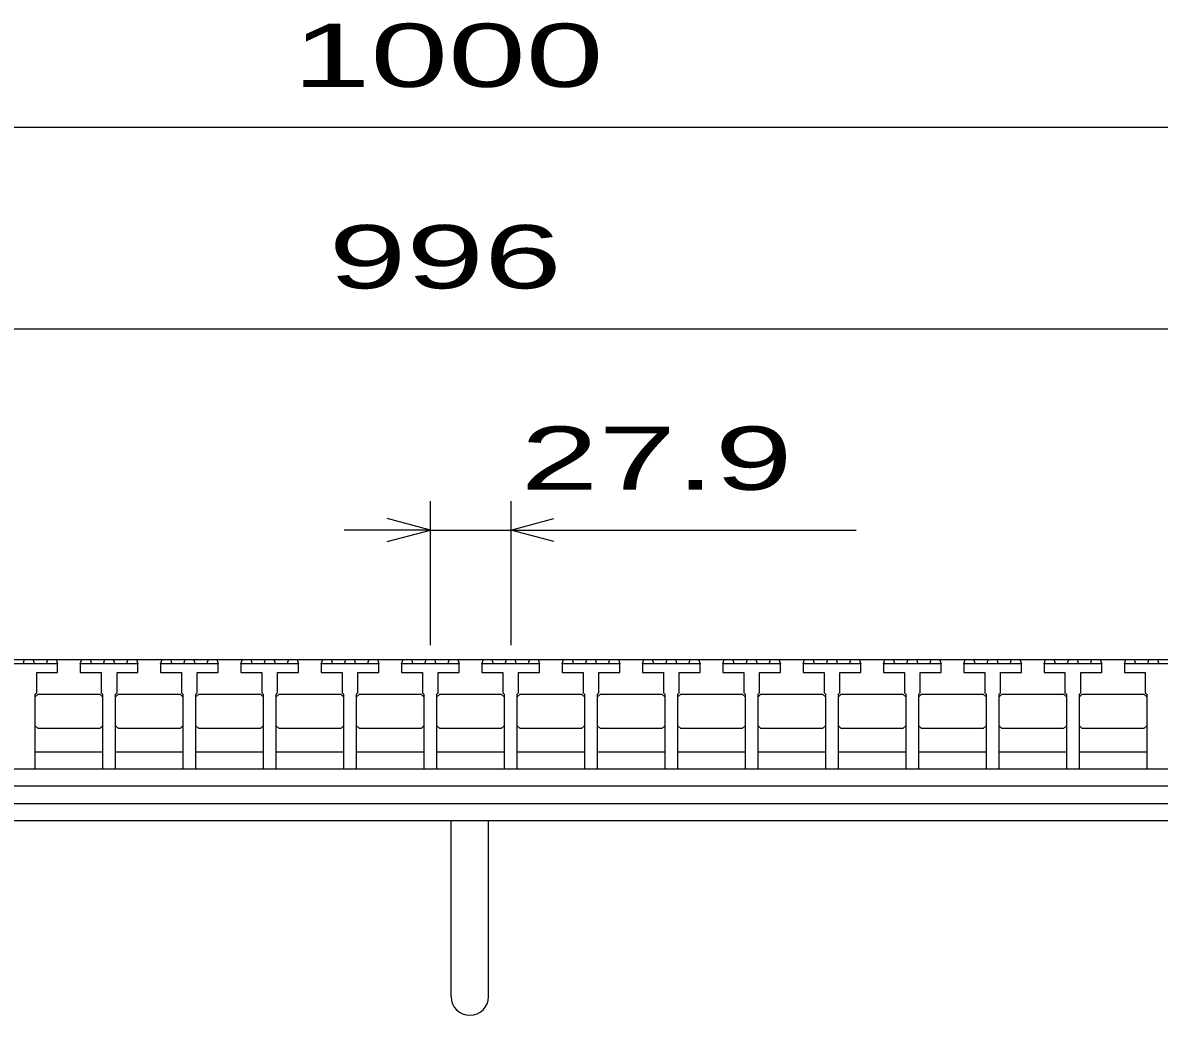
# Model space of a CAD drawing. Units: millimetres, scale not verified. Extents: x -1820 to 1731, y -1282 to 1054.
# Drawn here: x -1005.3 to -610.5, y -670.6 to -325.7 of the extents above; entities that cross this region are included whole.
import ezdxf
from ezdxf.enums import TextEntityAlignment as Align

# ---------------------------------------------------------------- set-up
doc = ezdxf.new("R2010")
doc.units = ezdxf.units.MM
doc.header["$LTSCALE"] = 10
for name, color, linetype, lineweight in [('16', 3, 'Continuous', 25), ('19', 6, 'Continuous', 25), ('22', 2, 'Continuous', 25)]:
    doc.layers.add(name, color=color, linetype=linetype, lineweight=lineweight)
doc.styles.add('ベクトル', font='')
doc.styles.get('ベクトル').set_extended_font_data('ベクトル')

msp = doc.modelspace()

# ---------------------------------------------------------------- linework, layer by layer
at = {"layer": '16'}
for p, q in [((-1348, -547), (-352, -547)), ((-993.2, -548.5), (-1013.2, -548.5)), ((-1005.15, -548.5), (-1004.65, -547)), ((-1004.65, -547), (-1001.75, -547)), ((-1001.75, -547), (-1001.25, -548.5)), ((-997.1, -548.5), (-996.6, -547)), ((-996.6, -547), (-993.7, -547)), ((-993.7, -547), (-993.2, -548.5)), ((-993.2, -551.5), (-993.2, -548.5)), ((-985.3, -548.5), (-984.8, -547)), ((-985.3, -548.5), (-985.3, -551.5)), ((-965.3, -548.5), (-985.3, -548.5)), ((-984.8, -547), (-981.9, -547)), ((-981.9, -547), (-981.4, -548.5)), ((-977.25, -548.5), (-976.75, -547)), ((-976.75, -547), (-973.85, -547)), ((-973.85, -547), (-973.35, -548.5)), ((-969.2, -548.5), (-968.7, -547)), ((-968.7, -547), (-965.8, -547)), ((-965.8, -547), (-965.3, -548.5)), ((-965.3, -551.5), (-965.3, -548.5)), ((-957.4, -548.5), (-956.9, -547)), ((-957.4, -548.5), (-957.4, -551.5)), ((-937.4, -548.5), (-957.4, -548.5)), ((-956.9, -547), (-954, -547)), ((-954, -547), (-953.5, -548.5)), ((-949.35, -548.5), (-948.85, -547)), ((-948.85, -547), (-945.95, -547)), ((-945.95, -547), (-945.45, -548.5)), ((-941.3, -548.5), (-940.8, -547)), ((-940.8, -547), (-937.9, -547)), ((-937.9, -547), (-937.4, -548.5)), ((-937.4, -551.5), (-937.4, -548.5)), ((-929.5, -548.5), (-929, -547)), ((-929.5, -548.5), (-929.5, -551.5)), ((-909.5, -548.5), (-929.5, -548.5)), ((-929, -547), (-926.1, -547)), ((-926.1, -547), (-925.6, -548.5)), ((-921.45, -548.5), (-920.95, -547)), ((-920.95, -547), (-918.05, -547)), ((-918.05, -547), (-917.55, -548.5)), ((-913.4, -548.5), (-912.9, -547)), ((-912.9, -547), (-910, -547)), ((-910, -547), (-909.5, -548.5)), ((-909.5, -551.5), (-909.5, -548.5)), ((-901.6, -548.5), (-901.1, -547)), ((-901.6, -548.5), (-901.6, -551.5)), ((-881.6, -548.5), (-901.6, -548.5)), ((-901.1, -547), (-898.2, -547)), ((-898.2, -547), (-897.7, -548.5)), ((-893.55, -548.5), (-893.05, -547)), ((-893.05, -547), (-890.15, -547)), ((-890.15, -547), (-889.65, -548.5)), ((-885.5, -548.5), (-885, -547)), ((-885, -547), (-882.1, -547)), ((-882.1, -547), (-881.6, -548.5)), ((-881.6, -551.5), (-881.6, -548.5)), ((-873.7, -548.5), (-873.2, -547)), ((-873.7, -548.5), (-873.7, -551.5)), ((-853.7, -548.5), (-873.7, -548.5)), ((-873.2, -547), (-870.3, -547)), ((-870.3, -547), (-869.8, -548.5)), ((-865.65, -548.5), (-865.15, -547)), ((-865.15, -547), (-862.25, -547)), ((-862.25, -547), (-861.75, -548.5)), ((-857.6, -548.5), (-857.1, -547)), ((-857.1, -547), (-854.2, -547)), ((-854.2, -547), (-853.7, -548.5)), ((-853.7, -551.5), (-853.7, -548.5)), ((-845.8, -548.5), (-845.3, -547)), ((-845.8, -548.5), (-845.8, -551.5)), ((-825.8, -548.5), (-845.8, -548.5)), ((-845.3, -547), (-842.4, -547)), ((-842.4, -547), (-841.9, -548.5)), ((-837.75, -548.5), (-837.25, -547)), ((-837.25, -547), (-834.35, -547)), ((-834.35, -547), (-833.85, -548.5)), ((-829.7, -548.5), (-829.2, -547)), ((-829.2, -547), (-826.3, -547)), ((-826.3, -547), (-825.8, -548.5)), ((-825.8, -551.5), (-825.8, -548.5)), ((-817.9, -548.5), (-817.4, -547)), ((-817.9, -548.5), (-817.9, -551.5)), ((-797.9, -548.5), (-817.9, -548.5)), ((-817.4, -547), (-814.5, -547)), ((-814.5, -547), (-814, -548.5)), ((-809.85, -548.5), (-809.35, -547)), ((-809.35, -547), (-806.45, -547)), ((-806.45, -547), (-805.95, -548.5)), ((-801.8, -548.5), (-801.3, -547)), ((-801.3, -547), (-798.4, -547)), ((-798.4, -547), (-797.9, -548.5)), ((-797.9, -551.5), (-797.9, -548.5)), ((-790, -548.5), (-789.5, -547)), ((-790, -548.5), (-790, -551.5)), ((-770, -548.5), (-790, -548.5)), ((-789.5, -547), (-786.6, -547)), ((-786.6, -547), (-786.1, -548.5)), ((-781.95, -548.5), (-781.45, -547)), ((-781.45, -547), (-778.55, -547)), ((-778.55, -547), (-778.05, -548.5)), ((-773.9, -548.5), (-773.4, -547)), ((-773.4, -547), (-770.5, -547)), ((-770.5, -547), (-770, -548.5)), ((-770, -551.5), (-770, -548.5)), ((-762.1, -548.5), (-761.6, -547)), ((-762.1, -548.5), (-762.1, -551.5)), ((-742.1, -548.5), (-762.1, -548.5)), ((-761.6, -547), (-758.7, -547)), ((-758.7, -547), (-758.2, -548.5)), ((-754.05, -548.5), (-753.55, -547)), ((-753.55, -547), (-750.65, -547)), ((-750.65, -547), (-750.15, -548.5)), ((-746, -548.5), (-745.5, -547)), ((-745.5, -547), (-742.6, -547)), ((-742.6, -547), (-742.1, -548.5)), ((-742.1, -551.5), (-742.1, -548.5)), ((-734.2, -548.5), (-733.7, -547)), ((-734.2, -548.5), (-734.2, -551.5)), ((-714.2, -548.5), (-734.2, -548.5)), ((-733.7, -547), (-730.8, -547)), ((-730.8, -547), (-730.3, -548.5)), ((-726.15, -548.5), (-725.65, -547)), ((-725.65, -547), (-722.75, -547)), ((-722.75, -547), (-722.25, -548.5)), ((-718.1, -548.5), (-717.6, -547)), ((-717.6, -547), (-714.7, -547)), ((-714.7, -547), (-714.2, -548.5)), ((-714.2, -551.5), (-714.2, -548.5)), ((-706.3, -548.5), (-705.8, -547)), ((-706.3, -548.5), (-706.3, -551.5)), ((-686.3, -548.5), (-706.3, -548.5)), ((-705.8, -547), (-702.9, -547)), ((-702.9, -547), (-702.4, -548.5)), ((-698.25, -548.5), (-697.75, -547)), ((-697.75, -547), (-694.85, -547)), ((-694.85, -547), (-694.35, -548.5)), ((-690.2, -548.5), (-689.7, -547)), ((-689.7, -547), (-686.8, -547)), ((-686.8, -547), (-686.3, -548.5)), ((-686.3, -551.5), (-686.3, -548.5)), ((-678.4, -548.5), (-677.9, -547)), ((-678.4, -548.5), (-678.4, -551.5)), ((-658.4, -548.5), (-678.4, -548.5)), ((-677.9, -547), (-675, -547)), ((-675, -547), (-674.5, -548.5)), ((-670.35, -548.5), (-669.85, -547)), ((-669.85, -547), (-666.95, -547)), ((-666.95, -547), (-666.45, -548.5)), ((-662.3, -548.5), (-661.8, -547)), ((-661.8, -547), (-658.9, -547)), ((-658.9, -547), (-658.4, -548.5)), ((-658.4, -551.5), (-658.4, -548.5)), ((-650.5, -548.5), (-650, -547)), ((-650.5, -548.5), (-650.5, -551.5)), ((-630.5, -548.5), (-650.5, -548.5)), ((-650, -547), (-647.1, -547)), ((-647.1, -547), (-646.6, -548.5)), ((-642.45, -548.5), (-641.95, -547)), ((-641.95, -547), (-639.05, -547)), ((-639.05, -547), (-638.55, -548.5)), ((-634.4, -548.5), (-633.9, -547)), ((-633.9, -547), (-631, -547)), ((-631, -547), (-630.5, -548.5)), ((-630.5, -551.5), (-630.5, -548.5)), ((-622.6, -548.5), (-622.1, -547)), ((-622.6, -548.5), (-622.6, -551.5)), ((-602.6, -548.5), (-622.6, -548.5)), ((-622.1, -547), (-619.2, -547)), ((-619.2, -547), (-618.7, -548.5)), ((-614.55, -548.5), (-614.05, -547)), ((-614.05, -547), (-611.15, -547)), ((-611.15, -547), (-610.65, -548.5)), ((-1000.45, -558.5), (-1000.45, -551.5)), ((-1000.45, -551.5), (-993.2, -551.5)), ((-985.3, -551.5), (-978.05, -551.5)), ((-978.05, -551.5), (-978.05, -558.5)), ((-972.55, -558.5), (-972.55, -551.5)), ((-972.55, -551.5), (-965.3, -551.5)), ((-957.4, -551.5), (-950.15, -551.5)), ((-950.15, -551.5), (-950.15, -558.5)), ((-944.65, -558.5), (-944.65, -551.5)), ((-944.65, -551.5), (-937.4, -551.5)), ((-929.5, -551.5), (-922.25, -551.5)), ((-922.25, -551.5), (-922.25, -558.5)), ((-916.75, -558.5), (-916.75, -551.5)), ((-916.75, -551.5), (-909.5, -551.5)), ((-901.6, -551.5), (-894.35, -551.5)), ((-894.35, -551.5), (-894.35, -558.5)), ((-888.85, -558.5), (-888.85, -551.5)), ((-888.85, -551.5), (-881.6, -551.5)), ((-873.7, -551.5), (-866.45, -551.5)), ((-866.45, -551.5), (-866.45, -558.5)), ((-860.95, -558.5), (-860.95, -551.5)), ((-860.95, -551.5), (-853.7, -551.5)), ((-845.8, -551.5), (-838.55, -551.5)), ((-838.55, -551.5), (-838.55, -558.5)), ((-833.05, -558.5), (-833.05, -551.5)), ((-833.05, -551.5), (-825.8, -551.5)), ((-817.9, -551.5), (-810.65, -551.5)), ((-810.65, -551.5), (-810.65, -558.5)), ((-805.15, -558.5), (-805.15, -551.5)), ((-805.15, -551.5), (-797.9, -551.5)), ((-790, -551.5), (-782.75, -551.5)), ((-782.75, -551.5), (-782.75, -558.5)), ((-777.25, -558.5), (-777.25, -551.5)), ((-777.25, -551.5), (-770, -551.5)), ((-762.1, -551.5), (-754.85, -551.5)), ((-754.85, -551.5), (-754.85, -558.5)), ((-749.35, -558.5), (-749.35, -551.5)), ((-749.35, -551.5), (-742.1, -551.5)), ((-734.2, -551.5), (-726.95, -551.5)), ((-726.95, -551.5), (-726.95, -558.5)), ((-721.45, -558.5), (-721.45, -551.5)), ((-721.45, -551.5), (-714.2, -551.5)), ((-706.3, -551.5), (-699.05, -551.5)), ((-699.05, -551.5), (-699.05, -558.5)), ((-693.55, -558.5), (-693.55, -551.5)), ((-693.55, -551.5), (-686.3, -551.5)), ((-678.4, -551.5), (-671.15, -551.5)), ((-671.15, -551.5), (-671.15, -558.5)), ((-665.65, -558.5), (-665.65, -551.5)), ((-665.65, -551.5), (-658.4, -551.5)), ((-650.5, -551.5), (-643.25, -551.5)), ((-643.25, -551.5), (-643.25, -558.5)), ((-637.75, -558.5), (-637.75, -551.5)), ((-637.75, -551.5), (-630.5, -551.5)), ((-622.6, -551.5), (-615.35, -551.5)), ((-615.35, -551.5), (-615.35, -558.5)), ((-1000.95, -559), (-1000.45, -558.5)), ((-1000.95, -585), (-1000.95, -559)), ((-1000.95, -560), (-999.95, -559)), ((-999.95, -559), (-978.55, -559)), ((-978.55, -559), (-977.55, -560)), ((-978.05, -558.5), (-977.55, -559)), ((-977.55, -559), (-977.55, -585)), ((-973.05, -559), (-972.55, -558.5)), ((-973.05, -585), (-973.05, -559)), ((-973.05, -560), (-972.05, -559)), ((-972.05, -559), (-950.65, -559)), ((-950.65, -559), (-949.65, -560)), ((-950.15, -558.5), (-949.65, -559)), ((-949.65, -559), (-949.65, -585)), ((-945.15, -559), (-944.65, -558.5)), ((-945.15, -585), (-945.15, -559)), ((-945.15, -560), (-944.15, -559)), ((-944.15, -559), (-922.75, -559)), ((-922.75, -559), (-921.75, -560)), ((-922.25, -558.5), (-921.75, -559)), ((-921.75, -559), (-921.75, -585)), ((-917.25, -559), (-916.75, -558.5)), ((-917.25, -585), (-917.25, -559)), ((-917.25, -560), (-916.25, -559)), ((-916.25, -559), (-894.85, -559)), ((-894.85, -559), (-893.85, -560)), ((-894.35, -558.5), (-893.85, -559)), ((-893.85, -559), (-893.85, -585)), ((-889.35, -559), (-888.85, -558.5)), ((-889.35, -585), (-889.35, -559)), ((-889.35, -560), (-888.35, -559)), ((-888.35, -559), (-866.95, -559)), ((-866.95, -559), (-865.95, -560)), ((-866.45, -558.5), (-865.95, -559)), ((-865.95, -559), (-865.95, -585)), ((-861.45, -559), (-860.95, -558.5)), ((-861.45, -585), (-861.45, -559)), ((-861.45, -560), (-860.45, -559)), ((-860.45, -559), (-839.05, -559)), ((-839.05, -559), (-838.05, -560)), ((-838.55, -558.5), (-838.05, -559)), ((-838.05, -559), (-838.05, -585)), ((-833.55, -559), (-833.05, -558.5)), ((-833.55, -585), (-833.55, -559)), ((-833.55, -560), (-832.55, -559)), ((-832.55, -559), (-811.15, -559)), ((-811.15, -559), (-810.15, -560)), ((-810.65, -558.5), (-810.15, -559)), ((-810.15, -559), (-810.15, -585)), ((-805.65, -559), (-805.15, -558.5)), ((-805.65, -585), (-805.65, -559)), ((-805.65, -560), (-804.65, -559)), ((-804.65, -559), (-783.25, -559)), ((-783.25, -559), (-782.25, -560)), ((-782.75, -558.5), (-782.25, -559)), ((-782.25, -559), (-782.25, -585)), ((-777.75, -559), (-777.25, -558.5)), ((-777.75, -585), (-777.75, -559)), ((-777.75, -560), (-776.75, -559)), ((-776.75, -559), (-755.35, -559)), ((-755.35, -559), (-754.35, -560)), ((-754.85, -558.5), (-754.35, -559)), ((-754.35, -559), (-754.35, -585)), ((-749.85, -559), (-749.35, -558.5)), ((-749.85, -585), (-749.85, -559)), ((-749.85, -560), (-748.85, -559)), ((-748.85, -559), (-727.45, -559)), ((-727.45, -559), (-726.45, -560)), ((-726.95, -558.5), (-726.45, -559)), ((-726.45, -559), (-726.45, -585)), ((-721.95, -559), (-721.45, -558.5)), ((-721.95, -585), (-721.95, -559)), ((-721.95, -560), (-720.95, -559)), ((-720.95, -559), (-699.55, -559)), ((-699.55, -559), (-698.55, -560)), ((-699.05, -558.5), (-698.55, -559)), ((-698.55, -559), (-698.55, -585)), ((-694.05, -559), (-693.55, -558.5)), ((-694.05, -585), (-694.05, -559)), ((-694.05, -560), (-693.05, -559)), ((-693.05, -559), (-671.65, -559)), ((-671.65, -559), (-670.65, -560)), ((-671.15, -558.5), (-670.65, -559)), ((-670.65, -559), (-670.65, -585)), ((-666.15, -559), (-665.65, -558.5)), ((-666.15, -585), (-666.15, -559)), ((-666.15, -560), (-665.15, -559)), ((-665.15, -559), (-643.75, -559)), ((-643.75, -559), (-642.75, -560)), ((-643.25, -558.5), (-642.75, -559)), ((-642.75, -559), (-642.75, -585)), ((-638.25, -559), (-637.75, -558.5)), ((-638.25, -585), (-638.25, -559)), ((-638.25, -560), (-637.25, -559)), ((-637.25, -559), (-615.85, -559)), ((-615.85, -559), (-614.85, -560)), ((-615.35, -558.5), (-614.85, -559)), ((-614.85, -559), (-614.85, -585)), ((-999.95, -571), (-1000.95, -570)), ((-978.55, -571), (-999.95, -571)), ((-977.55, -570), (-978.55, -571)), ((-972.05, -571), (-973.05, -570)), ((-950.65, -571), (-972.05, -571)), ((-949.65, -570), (-950.65, -571)), ((-944.15, -571), (-945.15, -570)), ((-922.75, -571), (-944.15, -571)), ((-921.75, -570), (-922.75, -571)), ((-916.25, -571), (-917.25, -570)), ((-894.85, -571), (-916.25, -571)), ((-893.85, -570), (-894.85, -571)), ((-888.35, -571), (-889.35, -570)), ((-866.95, -571), (-888.35, -571)), ((-865.95, -570), (-866.95, -571)), ((-860.45, -571), (-861.45, -570)), ((-839.05, -571), (-860.45, -571)), ((-838.05, -570), (-839.05, -571)), ((-832.55, -571), (-833.55, -570)), ((-811.15, -571), (-832.55, -571)), ((-810.15, -570), (-811.15, -571)), ((-804.65, -571), (-805.65, -570)), ((-783.25, -571), (-804.65, -571)), ((-782.25, -570), (-783.25, -571)), ((-776.75, -571), (-777.75, -570)), ((-755.35, -571), (-776.75, -571)), ((-754.35, -570), (-755.35, -571)), ((-748.85, -571), (-749.85, -570)), ((-727.45, -571), (-748.85, -571)), ((-726.45, -570), (-727.45, -571)), ((-720.95, -571), (-721.95, -570)), ((-699.55, -571), (-720.95, -571)), ((-698.55, -570), (-699.55, -571)), ((-693.05, -571), (-694.05, -570)), ((-671.65, -571), (-693.05, -571)), ((-670.65, -570), (-671.65, -571)), ((-665.15, -571), (-666.15, -570)), ((-643.75, -571), (-665.15, -571)), ((-642.75, -570), (-643.75, -571)), ((-637.25, -571), (-638.25, -570)), ((-615.85, -571), (-637.25, -571)), ((-614.85, -570), (-615.85, -571)), ((-1000.95, -579), (-977.55, -579)), ((-973.05, -579), (-949.65, -579)), ((-945.15, -579), (-921.75, -579)), ((-917.25, -579), (-893.85, -579)), ((-889.35, -579), (-865.95, -579)), ((-861.45, -579), (-838.05, -579)), ((-833.55, -579), (-810.15, -579)), ((-805.65, -579), (-782.25, -579)), ((-777.75, -579), (-754.35, -579)), ((-749.85, -579), (-726.45, -579)), ((-721.95, -579), (-698.55, -579)), ((-694.05, -579), (-670.65, -579)), ((-666.15, -579), (-642.75, -579)), ((-638.25, -579), (-614.85, -579)), ((-1340.25, -585), (-359.75, -585)), ((-1005.45, -585), (-1000.95, -585)), ((-977.55, -585), (-973.05, -585)), ((-949.65, -585), (-945.15, -585)), ((-921.75, -585), (-917.25, -585)), ((-893.85, -585), (-889.35, -585)), ((-865.95, -585), (-861.45, -585)), ((-838.05, -585), (-833.55, -585)), ((-810.15, -585), (-805.65, -585)), ((-782.25, -585), (-777.75, -585)), ((-754.35, -585), (-749.85, -585)), ((-726.45, -585), (-721.95, -585)), ((-698.55, -585), (-694.05, -585)), ((-670.65, -585), (-666.15, -585)), ((-642.75, -585), (-638.25, -585)), ((-614.85, -585), (-610.35, -585)), ((-359.75, -591), (-1340.25, -591)), ((-1340.25, -597), (-359.75, -597))]:
    msp.add_line(p, q, dxfattribs=at)
at = {"layer": '19'}
for p, q in [((-1350, -597), (-350, -597)), ((-350, -603), (-1350, -603)), ((-856.5, -664.11), (-856.5, -603)), ((-843.5, -664.11), (-843.5, -603))]:
    msp.add_line(p, q, dxfattribs=at)
msp.add_arc((-850, -664.11), 6.5, 180, 0, dxfattribs=at)
at = {"layer": '22', "color": 4}
for p, q in [((-1350, -362), (-350, -362)), ((-1348, -432), (-352, -432)), ((-863.7, -542), (-863.7, -492)), ((-835.8, -492), (-835.8, -542)), ((-863.7, -502), (-878.7, -498)), ((-835.8, -502), (-820.8, -498)), ((-863.7, -502), (-893.7, -502)), ((-878.7, -506), (-863.7, -502)), ((-863.7, -502), (-835.8, -502)), ((-820.8, -506), (-835.8, -502)), ((-835.8, -502), (-715.8, -502))]:
    msp.add_line(p, q, dxfattribs=at)

# ---------------------------------------------------------------- texts
at = {"layer": '22', "style": 'ベクトル', "width": 1.65}
for s, p in [(' 1000 ', (-925, -337)), (' 996 ', (-912.5, -407)), (' 27.9 ', (-845.8, -477))]:
    msp.add_text(s, height=21.99, dxfattribs=at).set_placement(p, align=Align.MIDDLE_LEFT)

doc.saveas('drawing.dxf')
